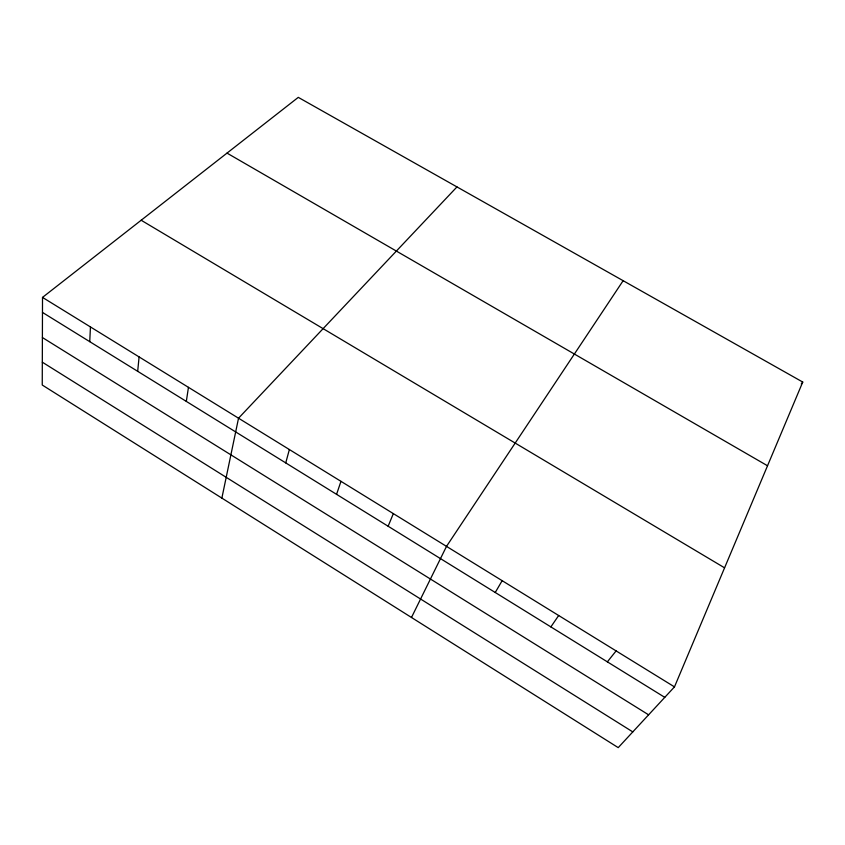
<?xml version="1.0" encoding="UTF-8"?>
<svg xmlns="http://www.w3.org/2000/svg" width="845" height="845" viewBox="0 0 845 845"><rect width="100%" height="100%" fill="white"/><g stroke="black" fill="none" stroke-linecap="round" stroke-linejoin="round"><path stroke-width="1.27" d="M42.514 297.398L42.25 385.024L618.223 747.635L674.479 686.879L802.75 382.056L298.285 97.365L42.514 297.398L674.479 686.879M89.739 341.655L90.457 326.941M137.682 371.314L139.098 356.917M186.322 401.407L188.456 387.337M221.865 498.106L238.533 418.201L456.965 186.914M285.747 462.902L289.37 449.529M336.563 494.336L340.968 481.333M388.14 526.234L393.337 513.612M411.483 617.484L446.509 546.377L623.135 280.698M495.244 592.493L502.152 580.673M550.866 626.905L558.672 615.509M801.25 384.01L802.75 382.056M607.365 661.846L616.111 650.904M227.009 153.103L767.524 465.764M141.168 220.239L724.577 567.829M42.472 312.418L664.772 697.357M42.398 337.535L648.601 714.817M42.324 362.188L632.799 731.897"/></g></svg>
